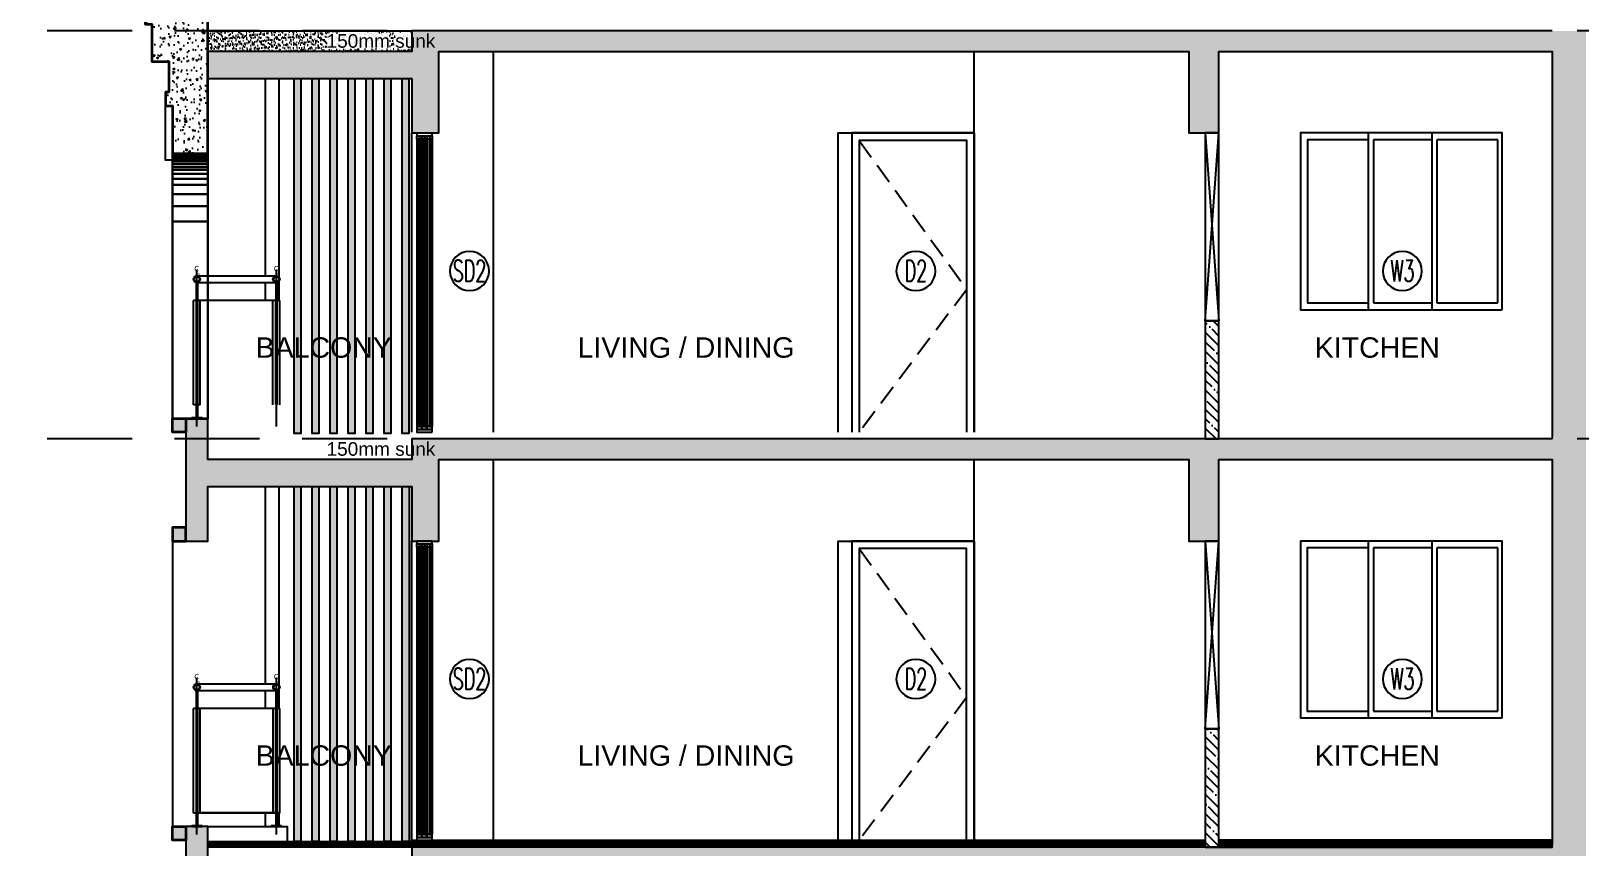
# Model space of a CAD drawing. Header units: millimetres. Extents: x -414464 to 1686, y -90036 to 108605.
# Drawn here: x -385618 to -374229, y 92565 to 98565 of the extents above; entities that cross this region are included whole.
import ezdxf
from ezdxf.enums import TextEntityAlignment as Align

# ---------------------------------------------------------------- set-up
doc = ezdxf.new("R2010")
doc.units = ezdxf.units.MM
doc.header["$LTSCALE"] = 1000
doc.header["$MEASUREMENT"] = 0
for name, pattern in [('AUDIT_D_120904163729-0', [0]), ('CENTER', [2, 1.25, -0.25, 0.25, -0.25]), ('HIDDEN', [0.375, 0.25, -0.125]), ('HIDDEN2', [0.1875, 0.125, -0.0625])]:
    doc.linetypes.add(name, pattern=pattern)
doc.layers.get('0').update_dxf_attribs({"linetype": 'AUDIT_D_120904163729-0'})
for name, color, linetype in [('a-alu frame', 4, 'Continuous'), ('a-dim', 1, 'Continuous'), ('A-ELE', 1, 'Continuous'), ('a-ele 1', 252, 'Continuous'), ('a-floor finish', 26, 'Continuous'), ('a-hat rcc', 252, 'Continuous'), ('a-hat wall-100', 252, 'Continuous'), ('a-hatch', 252, 'Continuous'), ('a-pl ele', 225, 'Continuous'), ('a-rcc', 3, 'Continuous'), ('A-RSP DOOR NO', 4, 'Continuous'), ('a-wall-100', 6, 'Continuous'), ('A-WIN', 5, 'Continuous'), ('a-window', 5, 'Continuous'), ('DETAIL TEXT', 84, 'HIDDEN'), ('DIM', 8, 'Continuous'), ('Elev 01', 8, 'Continuous'), ('Elev 01 @ 1', 8, 'Continuous'), ('ELEV 5', 8, 'Continuous'), ('glass', 140, 'Continuous'), ('HATCH 150', 8, 'Continuous'), ('LEVEL', 7, 'Continuous'), ('PRESTXT', 7, 'Continuous'), ('T8_PROFILE SECTIONS$0$ELEV 5', 8, 'Continuous')]:
    doc.layers.add(name, color=color, linetype=linetype)
for name, color, linetype, lineweight in [('A-SLAB', 3, 'Continuous', 35), ('ele', 1, 'Continuous', 30), ('R0-18-10-2014-T1-1st Podium Floor Plan$0$Text', 7, 'Continuous', 0)]:
    doc.layers.add(name, color=color, linetype=linetype, lineweight=lineweight)
doc.styles.add('arial', font='sanss___.ttf')
doc.styles.add('ARIAL ARROW', font='arial.ttf')
doc.styles.add('DIM150', font='SIMPLEX.shx', dxfattribs={"width": 0.6})

# ---------------------------------------------------------------- blocks, each defined once
blk = doc.blocks.new('Door-Tag')
at = {"layer": 'A-RSP DOOR NO'}
blk.add_circle((0, 0.001), 0.16, dxfattribs=at)
at = {"layer": 'A-RSP DOOR NO', "style": 'DIM150', "width": 0.6}
blk.add_attdef('DOOR-NO', text='', height=0.16, dxfattribs=at).set_placement((258.618, 64.001), align=Align.MIDDLE_CENTER)
blk = doc.blocks.new('window with railing')
at = {"layer": 'A-ELE'}
blk.add_lwpolyline([(-11245, -340864), (-11245, -338664)], dxfattribs=at)
at = {"layer": 'a-window', "color": 250}
for p, q in [((-11395, -338709), (-11395, -340819)), ((-11382, -338709), (-11382, -340819)), ((-11372, -338709), (-11372, -340819))]:
    blk.add_line(p, q, dxfattribs=at)
at = {"layer": 'a-window', "color": 1}
for p, q in [((-11357, -338709), (-11357, -340819)), ((-11320, -338709), (-11320, -340819)), ((-11320, -338709), (-11320, -340819)), ((-11282, -338709), (-11282, -340819))]:
    blk.add_line(p, q, dxfattribs=at)
at = {"layer": 'a-window', "color": 5}
for p, q in [((-11344, -338709), (-11344, -340819)), ((-11334, -338709), (-11334, -340819)), ((-11307, -338709), (-11307, -340819)), ((-11297, -338709), (-11297, -340819))]:
    blk.add_line(p, q, dxfattribs=at)
at = {"layer": 'a-window', "color": 4}
for points in [[(-11395, -338684), (-11395, -338664), (-11282, -338664), (-11282, -338684)], [(-11372, -338709), (-11357, -338709), (-11357, -338684), (-11395, -338684), (-11395, -338709), (-11382, -338709), (-11382, -338703), (-11372, -338703)], [(-11334, -338709), (-11320, -338709), (-11320, -338684), (-11357, -338684), (-11357, -338709), (-11344, -338709), (-11344, -338703), (-11334, -338703)], [(-11297, -338709), (-11282, -338709), (-11282, -338684), (-11320, -338684), (-11320, -338709), (-11307, -338709), (-11307, -338703), (-11297, -338703)], [(-11372, -340819), (-11357, -340819), (-11357, -340844), (-11395, -340844), (-11395, -340819), (-11382, -340819), (-11382, -340825), (-11372, -340825)], [(-11395, -340864), (-11395, -340844), (-11282, -340844), (-11282, -340864)], [(-11334, -340819), (-11320, -340819), (-11320, -340844), (-11357, -340844), (-11357, -340819), (-11344, -340819), (-11344, -340825), (-11334, -340825)], [(-11297, -340819), (-11282, -340819), (-11282, -340844), (-11320, -340844), (-11320, -340819), (-11307, -340819), (-11307, -340825), (-11297, -340825)]]:
    blk.add_lwpolyline(points, close=True, dxfattribs=at)
blk = doc.blocks.new('A$C6E3644B4')
at = {"layer": 'a-dim', "ltscale": 0.7}
h = blk.add_hatch(color=8, dxfattribs=at)
edge = h.paths.add_edge_path()
edge.add_arc((0, 1025), 25, 0, 360)
edge = h.paths.add_edge_path(flags=17)
edge.add_arc((0, 1025), 20, 0, 360)
for points in [[(6, 869), (-6, 869), (-6, 844), (6, 844)], [(6, 130), (-6, 130), (-6, 105), (6, 105)]]:
    blk.add_hatch(color=8, dxfattribs=at).paths.add_polyline_path(points)
at = {"layer": 'a-dim', "color": 5, "linetype": 'CENTER', "ltscale": 0.25}
blk.add_line((0, -59), (0, 1095), dxfattribs=at)
at = {"layer": 'a-dim', "ltscale": 0.7}
for p, q in [((-5, 1000), (-5, 868)), ((5, 1000), (5, 868)), ((25, 868), (-25, 868)), ((-25, 100), (-25, 868)), ((25, 100), (25, 868)), ((25, 100), (-25, 100)), ((-5, 100), (-5, 5)), ((5, 100), (5, 5))]:
    blk.add_line(p, q, dxfattribs=at)
blk.add_lwpolyline([(38, 5), (-38, 5), (-38, 0), (38, 0)], close=True, dxfattribs=at)
for radius in [25, 20]:
    blk.add_circle((0, 1025), radius, dxfattribs=at)
at = {"layer": 'glass', "ltscale": 0.7}
for points in [[(-6, 868), (-6, 844), (6, 844), (6, 868)], [(-6, 105), (6, 105), (6, 868), (-6, 868)], [(-6, 130), (-6, 105), (6, 105), (6, 130)]]:
    blk.add_lwpolyline(points, close=True, dxfattribs=at)
at = {"layer": 'DETAIL TEXT', "color": 0, "char_height": 40, "width": 489.25, "attachment_point": 1, "style": 'arial'}
for s, insert in [('{\\fCalibri|b0|i0|c0|p34;C}', (-18, 1123)), ('{\\fCalibri|b0|i0|c0|p34;L}', (-3, 1101))]:
    blk.add_mtext(s, dxfattribs=dict(at, insert=insert))
blk = doc.blocks.new('T9-Refuge floor sec-AA')
at = {"layer": 'a-hat rcc'}
h = blk.add_hatch(dxfattribs=at)
h.set_pattern_fill('AR-CONC', color=256, scale=20, style=0)
h.set_pattern_definition([(50, (5380629.28, -1765674.28), (143.4520365, -12.550427), [15, -165]), (355, (5380629.28, -1765674.28), (-27.7502667, 150.4384267), [12, -132]), (100.4514445, (5380641.23, -1765675.33), (115.7017693, 137.8879982), [12.7480384, -140.2284224]), (46.1842, (5380629.28, -1765634.28), (213.448266, -33.103856), [22.5, -247.5]), (96.6356355, (5380647.06, -1765637.04), (186.932389, 194.82372), [19.122068, -210.342752]), (351.184164, (5380629.28, -1765634.28), (186.932389, 194.82372), [18, -198]), (21, (5380649.28, -1765644.28), (119.3814104, -80.5237781), [15, -165]), (326, (5380649.28, -1765644.28), (48.6630664, 145.030009), [12, -132]), (71.4514447, (5380659.22, -1765650.99), (168.0444753, 64.5062306), [12.748038, -140.2284224]), (37.5, (5380629.276, -1765674.28), (2.43197106, 66.57877077), [0, -130.4, 0, -134, 0, -132.5]), (7.5, (5380629.276, -1765674.28), (52.6139075, 78.8823424), [0, -76.4, 0, -127.4, 0, -50.5]), (327.5, (5380584.676, -1765674.28), (106.76448723, -4.51097435), [0, -50, 0, -156, 0, -207]), (317.5, (5380564.68, -1765674.28), (116.6372339, 20.0209965), [0, -65, 0, -103.6, 0, -147])])
h.paths.add_polyline_path([(8635, 0), (0, 0), (0, -150), (-1500, -150), (-1500, 150), (-1660, 150), (-1660, -750), (-1500, -750), (-1500, -350), (0, -350), (0, -750), (200, -750), (200, -150), (5715, -150), (5715, -750), (5935, -750), (5935, -150), (8385, -150), (8385, -2950), (8403, -3000), (8403, -3000), (8635, -3000)])
at = {"layer": 'HATCH 150'}
h = blk.add_hatch(dxfattribs=at)
h.set_pattern_fill('AR-SAND', color=8, scale=10)
h.set_pattern_definition([(127.5, (-5689082.837, -1204700.875), (-19.26823769, -0.62993358), [0, -15.2, 0, -17, 0, -16.25]), (97.5, (-5689082.837, -1204700.875), (-28.22146065, 17.69776705), [0, -8.2, 0, -13.7, 0, -5.25]), (57.5, (-5689082.837, -1204713.175), (-0.056590535, 31.141418618), [0, -5, 0, -18, 0, -23.5]), (47.5, (-5689082.837, -1204713.175), (-8.77675565, 30.06126605), [0, -2.5, 0, -11.8, 0, -13.5])])
h.paths.add_polyline_path([(-1660, -650), (-1760, -650), (-1760, -750), (-1660, -750)])
h.paths.add_polyline_path([(-1660, 50), (-1760, 50), (-1760, 150), (-1660, 150)])
at = {"layer": 'a-rcc'}
blk.add_lwpolyline([(8385, 0), (0, 0), (0, -150), (-1500, -150), (-1500, 150), (-1660, 150), (-1660, -750), (-1500, -750), (-1500, -350), (0, -350), (0, -750), (200, -750), (200, -150), (5715, -150), (5715, -750), (5935, -750), (5935, -150), (8385, -150), (8385, -2950), (8385, -3000), (8385, -3000)], dxfattribs=at)
at = {"layer": 'a-rcc', "elevation": 0}
blk.add_lwpolyline([(0, 0), (0, 0), (0, 0), (0, 0), (0, 0)], dxfattribs=at)
at = {"layer": 'A-SLAB', "linetype": 'ByBlock'}
blk.add_lwpolyline([(-1660, 50), (-1760, 50), (-1760, 150), (-1660, 150)], close=True, dxfattribs=at)
blk = doc.blocks.new('T8 levels')
at = {"layer": 'LEVEL', "color": 8, "linetype": 'HIDDEN2', "ltscale": 5}
for p, q in [((0, -9002.8), (-83963.5, -9002.8)), ((0, -12002.8), (-83963.5, -12002.8))]:
    blk.add_line(p, q, dxfattribs=at)
blk = doc.blocks.new('T9-Typical floor sec')
at = {"layer": 'a-floor finish', "ltscale": 3}
h = blk.add_hatch(dxfattribs=at)
h.set_pattern_fill('ANSI31', color=256, scale=100, angle=45)
h.set_pattern_definition([(90, (5225959.133, -1796505.867), (-12.5, 2e-15), [])])
h.paths.add_polyline_path([(-1500, -2960), (0, -2960), (0, -3000), (-1500, -3000)])
at = {"layer": 'a-floor finish'}
h = blk.add_hatch(dxfattribs=at)
h.set_pattern_fill('ANSI31', color=256, scale=100, angle=45)
h.set_pattern_definition([(90, (10632640.039, -3562140.147), (-12.5, 2e-15), [])])
h.paths.add_polyline_path([(0, -3000), (0, -2950), (5835, -2950), (5835, -3000)])
h = blk.add_hatch(dxfattribs=at)
h.set_pattern_fill('ANSI31', color=256, scale=100, angle=45)
h.set_pattern_definition([(90, (10632009.391, -3562140.147), (-12.5, 2e-15), [])])
h.paths.add_polyline_path([(8385, -3000), (8385, -2950), (5935, -2950), (5935, -3000)])
at = {"layer": 'a-hat rcc'}
h = blk.add_hatch(dxfattribs=at)
h.set_pattern_fill('AR-CONC', color=256, scale=20, style=0)
h.set_pattern_definition([(50, (5380629.28, -1765674.28), (143.4520365, -12.550427), [15, -165]), (355, (5380629.28, -1765674.28), (-27.7502667, 150.4384267), [12, -132]), (100.4514445, (5380641.23, -1765675.33), (115.7017693, 137.8879982), [12.7480384, -140.2284224]), (46.1842, (5380629.28, -1765634.28), (213.448266, -33.103856), [22.5, -247.5]), (96.6356355, (5380647.06, -1765637.04), (186.932389, 194.82372), [19.122068, -210.342752]), (351.184164, (5380629.28, -1765634.28), (186.932389, 194.82372), [18, -198]), (21, (5380649.28, -1765644.28), (119.3814104, -80.5237781), [15, -165]), (326, (5380649.28, -1765644.28), (48.6630664, 145.030009), [12, -132]), (71.4514447, (5380659.22, -1765650.99), (168.0444753, 64.5062306), [12.748038, -140.2284224]), (37.5, (5380629.276, -1765674.28), (2.43197106, 66.57877077), [0, -130.4, 0, -134, 0, -132.5]), (7.5, (5380629.276, -1765674.28), (52.6139075, 78.8823424), [0, -76.4, 0, -127.4, 0, -50.5]), (327.5, (5380584.676, -1765674.28), (106.76448723, -4.51097435), [0, -50, 0, -156, 0, -207]), (317.5, (5380564.68, -1765674.28), (116.6372339, 20.0209965), [0, -65, 0, -103.6, 0, -147])])
h.paths.add_polyline_path([(8635, 0), (0, 0), (0, -150), (-1500, -150), (-1500, 150), (-1660, 150), (-1660, -750), (-1500, -750), (-1500, -350), (0, -350), (0, -750), (200, -750), (200, -150), (5715, -150), (5715, -750), (5935, -750), (5935, -150), (8385, -150), (8385, -2950), (8403, -3000), (8403, -3000), (8635, -3000)])
at = {"layer": 'a-hat wall-100'}
h = blk.add_hatch(dxfattribs=at)
h.set_pattern_fill('ANSI35', color=256, scale=400, angle=90, style=0)
h.set_pattern_definition([(135, (10638101.65, -3562140.15), (-70.7106781, -70.7106781), []), (135, (10638101.65, -3562069.44), (-70.7106781, -70.7106781), [125, -25, 0, -25])])
h.paths.add_polyline_path([(5835, -3000), (5935, -3000), (5935, -2130), (5835, -2130)])
at = {"layer": 'Elev 01', "ltscale": 0.7}
h = blk.add_hatch(color=8, dxfattribs=at)
edge = h.paths.add_edge_path(flags=16)
edge.add_arc((-995, -1825), 20, 630, 990)
edge = h.paths.add_edge_path()
edge.add_arc((-995, -1825), 25, 630, 990)
for points in [[(-1001, -1981), (-1001, -2006), (-989, -2006), (-989, -1981)], [(-1001, -2720), (-1001, -2745), (-989, -2745), (-989, -2720)]]:
    blk.add_hatch(color=8, dxfattribs=at).paths.add_polyline_path(points)
at = {"layer": 'ELEV 5', "ltscale": 0.7}
h = blk.add_hatch(dxfattribs=at)
h.set_pattern_fill('DOTS', color=256, scale=150)
h.set_pattern_definition([(0, (-60475.586, -179796.868), (4.6875, 9.375), [0, -9.375])])
h.paths.add_polyline_path([(-865, -350), (-815, -350), (-815, -2960), (-865, -2960)])
h.paths.add_polyline_path([(-733, -350), (-683, -350), (-683, -2960), (-733, -2960)])
h.paths.add_polyline_path([(-600, -350), (-550, -350), (-550, -2960), (-600, -2960)])
h.paths.add_polyline_path([(-468, -350), (-418, -350), (-418, -2960), (-468, -2960)])
h.paths.add_polyline_path([(-335, -350), (-285, -350), (-285, -2960), (-335, -2960)])
h.paths.add_polyline_path([(-203, -350), (-153, -350), (-153, -2960), (-203, -2960)])
at = {"layer": 'ELEV 5'}
h = blk.add_hatch(dxfattribs=at)
h.set_pattern_fill('DOTS', color=256, scale=150)
h.set_pattern_definition([(0, (-60459.294, -179796.868), (4.6875, 9.375), [0, -9.375])])
h.paths.add_polyline_path([(-70, -350), (-20, -350), (-20, -2960), (-70, -2960)])
at = {"layer": 'HATCH 150'}
h = blk.add_hatch(dxfattribs=at)
h.set_pattern_fill('AR-SAND', color=8, scale=10)
h.set_pattern_definition([(127.5, (-5689082.837, -1204700.875), (-19.26823769, -0.62993358), [0, -15.2, 0, -17, 0, -16.25]), (97.5, (-5689082.837, -1204700.875), (-28.22146065, 17.69776705), [0, -8.2, 0, -13.7, 0, -5.25]), (57.5, (-5689082.837, -1204713.175), (-0.056590535, 31.141418618), [0, -5, 0, -18, 0, -23.5]), (47.5, (-5689082.837, -1204713.175), (-8.77675565, 30.06126605), [0, -2.5, 0, -11.8, 0, -13.5])])
h.paths.add_polyline_path([(-1660, -650), (-1760, -650), (-1760, -750), (-1660, -750)])
h.paths.add_polyline_path([(-1660, 50), (-1760, 50), (-1760, 150), (-1660, 150)])
at = {"layer": 'a-ele 1', "color": 8, "linetype": 'HIDDEN', "ltscale": 0.6, "elevation": 0}
blk.add_lwpolyline([(3290, -805), (4080, -1900), (3290, -2950)], dxfattribs=at)
at = {"layer": 'a-floor finish', "ltscale": 3, "elevation": -1}
for points in [[(-1500, -2960), (0, -2960), (0, -3000), (-1500, -3000)], [(0, -3000), (0, -2950), (5835, -2950), (5835, -3000)], [(8385, -3000), (8385, -2950), (5935, -2950), (5935, -3000)]]:
    blk.add_lwpolyline(points, close=True, dxfattribs=at)
at = {"layer": 'a-pl ele', "elevation": 0}
for points in [[(600, -2950), (600, -150)], [(4135, -750), (4135, -150)], [(3135, -2950), (3135, -750), (4135, -750), (4135, -2950)]]:
    blk.add_lwpolyline(points, dxfattribs=at)
at = {"layer": 'a-pl ele', "color": 8, "elevation": 0}
for points in [[(4135, -2950), (4135, -750), (3235, -750), (3235, -2950)], [(4080, -2950), (4080, -805), (3290, -805), (3290, -2950)]]:
    blk.add_lwpolyline(points, dxfattribs=at)
at = {"layer": 'a-pl ele', "color": 5, "elevation": 0}
blk.add_lwpolyline([(5835, -2130), (5935, -2130), (5935, -750), (5835, -750)], close=True, dxfattribs=at)
for points in [[(5835, -2130), (5935, -750)], [(5835, -750), (5935, -2130)]]:
    blk.add_lwpolyline(points, dxfattribs=at)
at = {"layer": 'a-rcc'}
blk.add_lwpolyline([(8385, 0), (0, 0), (0, -150), (-1500, -150), (-1500, 150), (-1660, 150), (-1660, -750), (-1500, -750), (-1500, -350), (0, -350), (0, -750), (200, -750), (200, -150), (5715, -150), (5715, -750), (5935, -750), (5935, -150), (8385, -150), (8385, -2950), (8385, -3000), (8385, -3000)], dxfattribs=at)
at = {"layer": 'a-rcc', "elevation": 0}
blk.add_lwpolyline([(0, 0), (0, 0), (0, 0), (0, 0), (0, 0)], dxfattribs=at)
at = {"layer": 'A-SLAB', "linetype": 'ByBlock'}
for points in [[(-1660, 50), (-1760, 50), (-1760, 150), (-1660, 150)], [(-1660, -650), (-1760, -650), (-1760, -750), (-1660, -750)]]:
    blk.add_lwpolyline(points, close=True, dxfattribs=at)
at = {"layer": 'a-wall-100', "ltscale": 3, "elevation": 0}
blk.add_lwpolyline([(5835, -3000), (5935, -3000), (5935, -2130), (5835, -2130)], close=True, dxfattribs=at)
at = {"layer": 'A-WIN'}
for p, q in [((8017, -750, 0), (6535, -750, 3300)), ((7033, -750, 0), (7033, -2050, 0)), ((7500, -750, 0), (7500, -2050, -1)), ((7071, -800, 0), (7071, -2000, 0)), ((7537, -800, 0), (7537, -2000, 0))]:
    blk.add_line(p, q, dxfattribs=at)
for points, elevation in [([(8017, -2050), (8017, -750), (6535, -750), (6535, -2050), (8017, -2050)], 0), ([(7033, -800), (6585, -800), (6585, -2000), (7033, -2000)], 0), ([(7500, -800), (7071, -800)], 0), ([(7985, -800), (7537, -800)], 0), ([(7985, -2000), (7985, -800)], -3300), ([(7071, -2000), (7500, -2000)], 3300), ([(7537, -2000), (7985, -2000)], 3300)]:
    blk.add_lwpolyline(points, dxfattribs=dict(at, elevation=elevation))
at = {"layer": 'Elev 01', "ltscale": 0.7}
for p, q in [((-1580, -1800, 11), (-995, -1800, 0)), ((-1580, -1850, 11), (-995, -1850, 0)), ((-1000, -1850, 11), (-1000, -1982, 0)), ((-990, -1850, 11), (-990, -1982, 0)), ((-1020, -1982, 0), (-1555, -1982, 0)), ((-1020, -2750, 0), (-1020, -1982, 0)), ((-970, -1982, 0), (-1020, -1982, 0)), ((-970, -2750, 0), (-970, -1982, 0)), ((-1020, -2750, 0), (-1555, -2750, 0)), ((-970, -2750, 0), (-1020, -2750, 0)), ((-1000, -2750, 0), (-1000, -2845, 0)), ((-990, -2750, 0), (-990, -2845, 0))]:
    blk.add_line(p, q, dxfattribs=at)
at = {"layer": 'Elev 01', "color": 5, "linetype": 'CENTER', "ltscale": 0.25}
blk.add_line((-995, -2909, 0), (-995, -1755, 0), dxfattribs=at)
at = {"layer": 'Elev 01', "linetype": 'ByBlock'}
for points in [[(-865, -350), (-815, -350), (-815, -2960), (-865, -2960)], [(-733, -350), (-683, -350), (-683, -2960), (-733, -2960)], [(-600, -350), (-550, -350), (-550, -2960), (-600, -2960)], [(-468, -350), (-418, -350), (-418, -2960), (-468, -2960)], [(-335, -350), (-285, -350), (-285, -2960), (-335, -2960)], [(-203, -350), (-153, -350), (-153, -2960), (-203, -2960)], [(-70, -350), (-20, -350), (-20, -2960), (-70, -2960)]]:
    blk.add_lwpolyline(points, close=True, dxfattribs=at)
at = {"layer": 'Elev 01', "ltscale": 0.7, "elevation": 0}
for points in [[(-1001, -2745), (-989, -2745), (-989, -1982), (-1001, -1982)], [(-1001, -1982), (-1001, -2006), (-989, -2006), (-989, -1982)], [(-1001, -2720), (-1001, -2745), (-989, -2745), (-989, -2720)], [(-958, -2845), (-1033, -2845), (-1033, -2850), (-958, -2850)]]:
    blk.add_lwpolyline(points, close=True, dxfattribs=at)
at = {"layer": 'Elev 01', "linetype": 'ByBlock', "elevation": 0}
blk.add_lwpolyline([(-1500, -2850), (-915, -2850), (-915, -2960)], dxfattribs=at)
at = {"layer": 'Elev 01', "ltscale": 0.7}
for radius in [25, 20]:
    blk.add_circle((-995, -1825, 11), radius, dxfattribs=at)
at = {"layer": 'ELEV 5', "ltscale": 0.7}
for p, q in [((-1075, -1800, 0), (-1075, -350, 0)), ((-975, -1810, 0), (-975, -350, 0)), ((-1075, -1982, 0), (-1075, -1850, 0)), ((-975, -1982, 0), (-975, -1840, 0)), ((-1075, -2850, 0), (-1075, -2750, 0)), ((-975, -2845, 0), (-975, -2750, 0))]:
    blk.add_line(p, q, dxfattribs=at)
at = {"layer": 'T8_PROFILE SECTIONS$0$ELEV 5', "ltscale": 0.7, "elevation": 0}
blk.add_lwpolyline([(-1760, -750), (-1760, -2850)], dxfattribs=at)
at = {"layer": 'a-alu frame', "linetype": 'Continuous', "xscale": -1}
blk.add_blockref('window with railing', (-11245, 337914), dxfattribs=at)
at = {"layer": 'A-SLAB', "linetype": 'ByBlock'}
blk.add_blockref('A$C6E3644B4', (-1580, -2850, 0), dxfattribs=at)
at = {"layer": 'Elev 01 @ 1', "color": 0, "char_height": 40, "width": 489.25, "attachment_point": 1, "style": 'arial'}
for s, insert in [('{\\fCalibri|b0|i0|c0|p34;C}', (-1013, -1727, 0)), ('{\\fCalibri|b0|i0|c0|p34;L}', (-998, -1749, 0))]:
    blk.add_mtext(s, dxfattribs=dict(at, insert=insert))

msp = doc.modelspace()

# ---------------------------------------------------------------- hatches: boundary and pattern name
at = {"layer": 'a-floor finish', "ltscale": 3}
h = msp.add_hatch(dxfattribs=at)
h.set_pattern_fill('ANSI31', color=256, scale=100, angle=45)
h.set_pattern_definition([(90, (4843140.338, -1700940.867), (-12.5, 2e-15), [])])
h.paths.add_polyline_path([(-384318.8, 92605), (-382818.8, 92605), (-382818.8, 92565), (-384318.8, 92565)])
at = {"layer": 'a-floor finish'}
h = msp.add_hatch(dxfattribs=at)
h.set_pattern_fill('ANSI31', color=256, scale=100, angle=45)
h.set_pattern_definition([(90, (10249821.245, -3466575.147), (-12.5, 2e-15), [])])
h.paths.add_polyline_path([(-382818.8, 92565), (-382818.8, 92615), (-376984, 92615), (-376984, 92565)])
h = msp.add_hatch(dxfattribs=at)
h.set_pattern_fill('ANSI31', color=256, scale=100, angle=45)
h.set_pattern_definition([(90, (10249190.596, -3466575.147), (-12.5, 2e-15), [])])
h.paths.add_polyline_path([(-374433.7, 92565), (-374433.7, 92615), (-376884.2, 92615), (-376884.2, 92565)])
at = {"layer": 'a-hat rcc', "ltscale": 2}
h = msp.add_hatch(dxfattribs=at)
h.set_pattern_fill('AR-CONC', color=256, scale=20, style=0)
h.set_pattern_definition([(50, (-433111.3, -158031.87), (143.452037, -12.550427), [15, -165]), (355, (-433111.3, -158031.87), (-27.75027, 150.43843), [12, -132]), (100.451444, (-433099.35, -158032.91), (115.70177, 137.888), [12.74804, -140.22842]), (46.1842, (-433111.3, -157991.87), (213.44827, -33.10386), [22.5, -247.5]), (96.63564, (-433093.52, -157994.63), (186.93239, 194.82372), [19.12207, -210.34275]), (351.18416, (-433111.3, -157991.87), (186.93239, 194.82372), [18, -198]), (21, (-433091.3, -158001.87), (119.38141, -80.52378), [15, -165]), (326, (-433091.3, -158001.87), (48.66307, 145.03001), [12, -132]), (71.451445, (-433081.36, -158008.58), (168.044475, 64.50623), [12.74804, -140.22842]), (37.5, (-433111.305, -158031.87), (2.431971, 66.578771), [0, -130.4, 0, -134, 0, -132.5]), (7.5, (-433111.305, -158031.87), (52.613907, 78.882342), [0, -76.4, 0, -127.4, 0, -50.5]), (327.5, (-433155.905, -158031.87), (106.764487, -4.510974), [0, -50, 0, -156, 0, -207]), (317.5, (-433175.905, -158031.87), (116.637234, 20.020996), [0, -65, 0, -103.6, 0, -147])])
h.paths.add_polyline_path([(-384318.8, 97664.4), (-384318.8, 97815), (-384318.8, 97815), (-384318.8, 98715), (-384778.8, 98715), (-384778.8, 98615), (-384728.8, 98615), (-384728.8, 98340), (-384603.8, 98340), (-384603.8, 98115), (-384628.8, 98115), (-384628.9, 98015), (-384578.8, 98015), (-384578.8, 97664.4)])
at = {"layer": 'a-hat rcc'}
h = msp.add_hatch(dxfattribs=at)
h.set_pattern_fill('AR-CONC', color=256, scale=20, style=0)
h.set_pattern_definition([(50, (4997810.48, -1667109.28), (143.4520365, -12.550427), [15, -165]), (355, (4997810.48, -1667109.28), (-27.7502667, 150.4384267), [12, -132]), (100.4514445, (4997822.44, -1667110.33), (115.7017693, 137.8879982), [12.7480384, -140.2284224]), (46.1842, (4997810.48, -1667069.28), (213.448266, -33.103856), [22.5, -247.5]), (96.6356355, (4997828.27, -1667072.04), (186.932389, 194.82372), [19.122068, -210.342752]), (351.184164, (4997810.48, -1667069.28), (186.932389, 194.82372), [18, -198]), (21, (4997830.48, -1667079.28), (119.3814104, -80.5237781), [15, -165]), (326, (4997830.48, -1667079.28), (48.6630664, 145.030009), [12, -132]), (71.4514447, (4997840.43, -1667085.99), (168.0444753, 64.5062306), [12.748038, -140.2284224]), (37.5, (4997810.48, -1667109.28), (2.43197106, 66.57877077), [0, -130.4, 0, -134, 0, -132.5]), (7.5, (4997810.48, -1667109.28), (52.6139075, 78.8823424), [0, -76.4, 0, -127.4, 0, -50.5]), (327.5, (4997765.88, -1667109.28), (106.76448723, -4.51097435), [0, -50, 0, -156, 0, -207]), (317.5, (4997745.88, -1667109.28), (116.6372339, 20.0209965), [0, -65, 0, -103.6, 0, -147])])
h.paths.add_polyline_path([(-374183.7, 98565), (-382818.8, 98565), (-382818.8, 98415), (-384318.8, 98415), (-384318.8, 98215), (-382818.8, 98215), (-382818.8, 97815), (-382618.8, 97815), (-382618.8, 98415), (-377104, 98415), (-377103.9, 97815), (-376883.8, 97815), (-376883.9, 98415), (-374433.7, 98415), (-374433.7, 95615), (-374415.4, 95565), (-374415.4, 95565), (-374183.7, 95565)])
at = {"layer": 'a-hat wall-100'}
h = msp.add_hatch(dxfattribs=at)
h.set_pattern_fill('ANSI35', color=256, scale=400, angle=90, style=0)
h.set_pattern_definition([(135, (10255282.86, -3463575.15), (-70.7106781, -70.7106781), []), (135, (10255282.86, -3463504.44), (-70.7106781, -70.7106781), [125, -25, 0, -25])])
h.paths.add_polyline_path([(-376984, 95565), (-376883.8, 95565), (-376883.8, 96435), (-376984, 96435)])
at = {"layer": 'a-hatch'}
h = msp.add_hatch(dxfattribs=at)
h.set_pattern_fill('AR-SAND', color=256, scale=20, angle=180, style=0)
h.set_pattern_definition([(217.5, (4843140.338, -1697900.867), (1.25986716, -38.53647538), [0, -30.4, 0, -34, 0, -32.5]), (187.5, (4843140.34, -1697900.87), (-35.3955341, -56.4429213), [0, -16.4, 0, -27.4, 0, -10.5]), (147.5, (4843164.94, -1697900.867), (-62.28283724, -0.11318107), [0, -10, 0, -36, 0, -47]), (137.5, (4843164.94, -1697900.87), (-60.1225321, -17.5535113), [0, -5, 0, -23.6, 0, -27])])
h.paths.add_polyline_path([(-382818.8, 98415), (-384318.8, 98415), (-384318.8, 98565), (-382818.8, 98565)])
at = {"layer": 'Elev 01', "ltscale": 0.7}
h = msp.add_hatch(color=8, dxfattribs=at)
edge = h.paths.add_edge_path(flags=16)
edge.add_arc((-383814.1, 96740), 20, 630, 990)
edge = h.paths.add_edge_path()
edge.add_arc((-383814.1, 96740), 25, 630, 990)
for points in [[(-383820.1, 96583.7), (-383820.1, 96558.7), (-383808.1, 96558.7), (-383808.1, 96583.7)], [(-383820.1, 92845), (-383820.1, 92820), (-383808.1, 92820), (-383808.1, 92845)]]:
    msp.add_hatch(color=8, dxfattribs=at).paths.add_polyline_path(points)
at = {"layer": 'ELEV 5', "ltscale": 0.7}
h = msp.add_hatch(dxfattribs=at)
h.set_pattern_fill('DOTS', color=256, scale=150)
h.set_pattern_definition([(0, (-443294.38, -81231.868), (4.6875, 9.375), [0, -9.375])])
h.paths.add_polyline_path([(-383684.1, 98215), (-383634.1, 98215), (-383634.1, 95605), (-383684.1, 95605)])
h.paths.add_polyline_path([(-383551.7, 98215), (-383501.7, 98215), (-383501.7, 95605), (-383551.7, 95605)])
h.paths.add_polyline_path([(-383418.8, 98215), (-383368.8, 98215), (-383368.8, 95605), (-383418.8, 95605)])
h.paths.add_polyline_path([(-383286.4, 98215), (-383236.4, 98215), (-383236.4, 95605), (-383286.4, 95605)])
h.paths.add_polyline_path([(-383154, 98215), (-383104, 98215), (-383104, 95605), (-383154, 95605)])
h.paths.add_polyline_path([(-383021.6, 98215), (-382971.6, 98215), (-382971.6, 95605), (-383021.6, 95605)])
at = {"layer": 'ELEV 5'}
h = msp.add_hatch(dxfattribs=at)
h.set_pattern_fill('DOTS', color=256, scale=150)
h.set_pattern_definition([(0, (-443278.088, -81231.868), (4.6875, 9.375), [0, -9.375])])
h.paths.add_polyline_path([(-382889.2, 98215), (-382839.2, 98215), (-382839.2, 95605), (-382889.2, 95605)])

# ---------------------------------------------------------------- linework, layer by layer
at = {"layer": 'a-ele 1', "color": 8, "linetype": 'HIDDEN', "ltscale": 0.6, "elevation": -0.2}
msp.add_lwpolyline([(-379528.6, 97760), (-378738.5, 96665), (-379528.6, 95615)], dxfattribs=at)
at = {"layer": 'a-floor finish', "ltscale": 3, "elevation": -0.6}
for points in [[(-384318.8, 92605), (-382818.8, 92605), (-382818.8, 92565), (-384318.8, 92565)], [(-382818.8, 92565), (-382818.8, 92615), (-376984, 92615), (-376984, 92565)], [(-374433.7, 92565), (-374433.7, 92615), (-376884.2, 92615), (-376884.2, 92565)]]:
    msp.add_lwpolyline(points, close=True, dxfattribs=at)
at = {"layer": 'a-hatch', "elevation": -0.6}
msp.add_lwpolyline([(-382818.8, 98415), (-384318.8, 98415), (-384318.8, 98565), (-382818.8, 98565)], close=True, dxfattribs=at)
at = {"layer": 'a-pl ele', "elevation": -0.1}
for points in [[(-382218.7, 95615), (-382218.7, 98415)], [(-378683.7, 97815), (-378683.7, 98415)], [(-379683.7, 95615), (-379683.7, 97815), (-378683.7, 97815), (-378683.7, 95615)]]:
    msp.add_lwpolyline(points, dxfattribs=at)
at = {"layer": 'a-pl ele', "color": 8, "elevation": -0.2}
for points in [[(-378683.5, 95615), (-378683.5, 97815), (-379583.6, 97815), (-379583.6, 95615)], [(-378738.5, 95615), (-378738.5, 97760), (-379528.6, 97760), (-379528.6, 95615)]]:
    msp.add_lwpolyline(points, dxfattribs=at)
at = {"layer": 'a-pl ele', "color": 5, "elevation": 0}
msp.add_lwpolyline([(-376984, 96435), (-376883.8, 96435), (-376883.8, 97815), (-376984, 97815)], close=True, dxfattribs=at)
at = {"layer": 'a-pl ele', "color": 5, "elevation": -0.1}
for points in [[(-376984, 96435), (-376883.8, 97815)], [(-376984, 97815), (-376883.8, 96435)]]:
    msp.add_lwpolyline(points, dxfattribs=at)
at = {"layer": 'a-rcc'}
msp.add_lwpolyline([(-374433.6, 98565), (-382818.8, 98565), (-382818.8, 98415), (-384318.8, 98415), (-384318.8, 98415), (-384318.8, 98215), (-384318.8, 98215), (-384318.8, 98215), (-382818.8, 98215), (-382818.8, 97815), (-382618.8, 97815), (-382618.8, 98415), (-377104, 98415), (-377103.9, 97815), (-376883.8, 97815), (-376883.8, 98415), (-374433.7, 98415), (-374433.7, 95615), (-374433.7, 95565), (-374433.6, 95565)], dxfattribs=at)
at = {"layer": 'A-SLAB', "linetype": 'ByBlock', "elevation": -0.3}
msp.add_lwpolyline([(-384318.8, 97664.4), (-384318.8, 97815), (-384318.8, 97815), (-384318.8, 98715), (-384778.8, 98715), (-384778.8, 98615), (-384728.8, 98615), (-384728.8, 98340), (-384603.8, 98340), (-384603.8, 98115), (-384628.8, 98115), (-384628.9, 98015), (-384578.8, 98015), (-384578.8, 97664.4)], close=True, dxfattribs=at)
at = {"layer": 'a-wall-100', "ltscale": 3, "elevation": 0}
msp.add_lwpolyline([(-376984, 95565), (-376883.8, 95565), (-376883.8, 96435), (-376984, 96435)], close=True, dxfattribs=at)
at = {"layer": 'A-WIN'}
for p, q in [((-374802, 97815, -0.3), (-376283.7, 97815, 3300.1)), ((-375785.5, 97815, 0.2), (-375785.5, 96515, -0.4)), ((-375748, 97765, 0.4), (-375748, 96565, -0.1)), ((-375319.2, 97815, -0.1), (-375319.2, 96515, -0.7)), ((-375281.7, 97765, 0.2), (-375281.7, 96565, -0.4))]:
    msp.add_line(p, q, dxfattribs=at)
for points, elevation in [([(-374802, 96515), (-374802, 97815), (-376283.7, 97815), (-376283.7, 96515), (-374802, 96515)], -0.1), ([(-375785.5, 97765), (-376233.7, 97765), (-376233.7, 96565), (-375785.5, 96565)], -0.1), ([(-375319.2, 97765), (-375748, 97765)], -0.1), ([(-374833.7, 97765), (-375281.7, 97765)], -0.1), ([(-374833.7, 96565), (-374833.7, 97765)], -3300.4), ([(-375748, 96565), (-375319.2, 96565)], 3299.5), ([(-375281.7, 96565), (-374833.7, 96565)], 3299.5)]:
    msp.add_lwpolyline(points, dxfattribs=dict(at, elevation=elevation))
at = {"layer": 'DIM', "elevation": -1.5}
msp.add_lwpolyline([(-384579.3, 97614.7), (-384629.3, 97614.7), (-384629.2, 98014.8), (-384579.4, 98014.8)], dxfattribs=at)
at = {"layer": 'ele', "color": 8}
for p, q in [((-384579.1, 97164.5, -197.4), (-384579.1, 97664.4, -1.5)), ((-384579.1, 97664.4, 32.7), (-384318.8, 97664.4, -102.8)), ((-384318.8, 97660, -2), (-384579.1, 97660, -3.3)), ((-384318.8, 97656.4, -2), (-384579.1, 97656.4, -3.3)), ((-384318.8, 97651.7, -2), (-384579.1, 97651.7, -3.3)), ((-384318.8, 97644, -2), (-384579.1, 97644, -3.3)), ((-384318.8, 97632.4, -2), (-384579.1, 97632.4, -3.3)), ((-384318.8, 97620.2, -2), (-384579.1, 97620.2, -3.3)), ((-384318.8, 97164.5, -196.1), (-384318.8, 97664.4, -0.3)), ((-384318.8, 97605.7, -2), (-384579.1, 97605.7, -3.3)), ((-384318.8, 97585.3, -2), (-384579.1, 97585.3, -3.3)), ((-384318.8, 97564.2, -2), (-384579.1, 97564.2, -3.3)), ((-384318.8, 97543.2, -2), (-384579.1, 97543.2, -3.3)), ((-384318.8, 97515, 16.8), (-384579.1, 97515, 15.6)), ((-384318.8, 97478.7, 16.8), (-384579.1, 97478.7, 15.6)), ((-384318.8, 97435, 16.8), (-384579.1, 97435, 15.6)), ((-384318.8, 97364.8, 16.8), (-384579.1, 97364.8, 15.6)), ((-384318.8, 97276.7, 16.8), (-384579.1, 97276.7, 15.6)), ((-384318.8, 97164.5, -0.3), (-384579.1, 97164.5, -1.5)), ((-384318.8, 97164.5, -0.3), (-384579.1, 97164.5, -1.5))]:
    msp.add_line(p, q, dxfattribs=at)
at = {"layer": 'ele', "color": 8, "elevation": -196.7}
msp.add_lwpolyline([(-384318.8, 97164.5), (-384579.1, 97164.5), (-384579.1, 95714.1), (-384318.8, 95714.1)], close=True, dxfattribs=at)
at = {"layer": 'Elev 01', "ltscale": 0.7}
for p, q in [((-384398.8, 96765, 11.3), (-383814.1, 96765, -0.1)), ((-384398.8, 96715, 11.3), (-383814.1, 96715, -0.1)), ((-383819.1, 96715.1, 11.1), (-383819.1, 96583.4, 0)), ((-383809.1, 96715.1, 11.1), (-383809.1, 96583.4, 0)), ((-383839.1, 96583.4, 0), (-384373.8, 96583.4, 0.2)), ((-383839.1, 95815.4, -0.3), (-383839.1, 96583.4, 0)), ((-383789.1, 96583.4, 0), (-383839.1, 96583.4, 0)), ((-383789.1, 95815.4, -0.3), (-383789.1, 96583.4, 0)), ((-383839.1, 92815.4, -0.3), (-384373.8, 92815.4, 0)), ((-383789.1, 92815.4, -0.3), (-383839.1, 92815.4, -0.3)), ((-383819.1, 92815.4, -0.3), (-383819.1, 92720, -0.1)), ((-383809.1, 92815.4, -0.3), (-383809.1, 92720, -0.1))]:
    msp.add_line(p, q, dxfattribs=at)
at = {"layer": 'Elev 01', "color": 5, "linetype": 'CENTER', "ltscale": 0.25}
msp.add_line((-383814.1, 95656, -0.1), (-383814.1, 96809.7, -0.1), dxfattribs=at)
at = {"layer": 'Elev 01', "linetype": 'ByBlock'}
for points in [[(-383684.1, 98215), (-383634.1, 98215), (-383634.1, 95605), (-383684.1, 95605)], [(-383551.7, 98215), (-383501.7, 98215), (-383501.7, 95605), (-383551.7, 95605)], [(-383418.8, 98215), (-383368.8, 98215), (-383368.8, 95605), (-383418.8, 95605)], [(-383286.4, 98215), (-383236.4, 98215), (-383236.4, 95605), (-383286.4, 95605)], [(-383154, 98215), (-383104, 98215), (-383104, 95605), (-383154, 95605)], [(-383021.6, 98215), (-382971.6, 98215), (-382971.6, 95605), (-383021.6, 95605)], [(-382889.2, 98215), (-382839.2, 98215), (-382839.2, 95605), (-382889.2, 95605)]]:
    msp.add_lwpolyline(points, close=True, dxfattribs=at)
at = {"layer": 'Elev 01', "ltscale": 0.7}
for points, elevation in [([(-383820.1, 95820), (-383808.1, 95820), (-383808.1, 96583.4), (-383820.1, 96583.4)], 0.4), ([(-383820.1, 96583.4), (-383820.1, 96558.7), (-383808.1, 96558.7), (-383808.1, 96583.4)], 0.4), ([(-383820.1, 92845), (-383820.1, 92820), (-383808.1, 92820), (-383808.1, 92845)], 0.4), ([(-383776.6, 92720), (-383851.6, 92720), (-383851.6, 92715), (-383776.6, 92715)], 0.2)]:
    msp.add_lwpolyline(points, close=True, dxfattribs=dict(at, elevation=elevation))
at = {"layer": 'Elev 01', "linetype": 'ByBlock', "elevation": 0.1}
msp.add_lwpolyline([(-384318.8, 92715), (-383734.1, 92715), (-383734.1, 92605)], dxfattribs=at)
at = {"layer": 'Elev 01', "ltscale": 0.7}
for radius in [25, 20]:
    msp.add_circle((-383814.1, 96740, 11.1), radius, dxfattribs=at)
at = {"layer": 'ELEV 5', "ltscale": 0.7}
for p, q in [((-383894.1, 96765, -0.1), (-383894.1, 98215, -0.1)), ((-383794, 96754.9, -0.1), (-383794, 98215, -0.1)), ((-383894.1, 96583.4, -0.1), (-383894.1, 96715, -0.1)), ((-383794, 96583.4, -0.1), (-383794, 96725.1, -0.1)), ((-383894.1, 92715, -0.1), (-383894.1, 92815.4, -0.1)), ((-383794, 92720, -0.1), (-383794, 92815.4, -0.1))]:
    msp.add_line(p, q, dxfattribs=at)
at = {"layer": 'T8_PROFILE SECTIONS$0$ELEV 5', "ltscale": 0.7, "elevation": -0.1}
msp.add_lwpolyline([(-384578.9, 97815), (-384578.9, 95715)], dxfattribs=at)

# ---------------------------------------------------------------- block references
at = {"linetype": 'ByBlock'}
for name, p in [('T9-Typical floor sec', (-382818.8, 95565)), ('T9-Refuge floor sec-AA', (-382818.8, 92565, -0.7))]:
    msp.add_blockref(name, p, dxfattribs=at)
at = {"layer": 'a-alu frame', "linetype": 'Continuous', "xscale": -1}
msp.add_blockref('window with railing', (-394063.7, 436478.7), dxfattribs=at)
at = {"layer": 'a-rcc', "linetype": 'ByBlock'}
msp.add_blockref('T8 levels', (-330500.1, 107567.8, -0.6), dxfattribs=at)
at = {"layer": 'A-RSP DOOR NO'}
ref = msp.add_blockref('Door-Tag', (-382394.1, 96801, 0.3), dxfattribs=dict(at, xscale=-900, yscale=900, zscale=900, rotation=180))
ref.add_attrib('DOOR-NO', 'SD2', dxfattribs={"height": 157.5, "style": 'DIM150', "width": 0.6}).set_placement((-382394.1, 96801, 0.3), align=Align.MIDDLE_CENTER)
ref = msp.add_blockref('Door-Tag', (-379112, 96801, 0.3), dxfattribs=dict(at, xscale=-900, yscale=900, zscale=900, rotation=180))
ref.add_attrib('DOOR-NO', 'D2', dxfattribs={"height": 157.5, "style": 'DIM150', "width": 0.6}).set_placement((-379112, 96801, 0.3), align=Align.MIDDLE_CENTER)
ref = msp.add_blockref('Door-Tag', (-375535, 96801, 0.3), dxfattribs=dict(at, xscale=-900, yscale=900, zscale=900, rotation=180))
ref.add_attrib('DOOR-NO', 'W3', dxfattribs={"height": 157.5, "style": 'DIM150', "width": 0.6}).set_placement((-375535, 96801, 0.3), align=Align.MIDDLE_CENTER)
ref = msp.add_blockref('Door-Tag', (-382394.1, 93801, 0.3), dxfattribs=dict(at, xscale=-900, yscale=900, zscale=900, rotation=180))
ref.add_attrib('DOOR-NO', 'SD2', dxfattribs={"height": 157.5, "style": 'DIM150', "width": 0.6}).set_placement((-382394.1, 93801, 0.3), align=Align.MIDDLE_CENTER)
ref = msp.add_blockref('Door-Tag', (-379112, 93801, 0.3), dxfattribs=dict(at, xscale=-900, yscale=900, zscale=900, rotation=180))
ref.add_attrib('DOOR-NO', 'D2', dxfattribs={"height": 157.5, "style": 'DIM150', "width": 0.6}).set_placement((-379112, 93801, 0.3), align=Align.MIDDLE_CENTER)
ref = msp.add_blockref('Door-Tag', (-375535, 93801, 0.3), dxfattribs=dict(at, xscale=-900, yscale=900, zscale=900, rotation=180))
ref.add_attrib('DOOR-NO', 'W3', dxfattribs={"height": 157.5, "style": 'DIM150', "width": 0.6}).set_placement((-375535, 93801, 0.3), align=Align.MIDDLE_CENTER)
at = {"layer": 'A-SLAB', "linetype": 'ByBlock'}
msp.add_blockref('A$C6E3644B4', (-384398.8, 95715, 0.1), dxfattribs=at)

# ---------------------------------------------------------------- texts
at = {"layer": 'Elev 01 @ 1', "color": 0, "char_height": 40, "width": 489.252, "attachment_point": 1, "style": 'arial'}
for s, insert in [('{\\fCalibri|b0|i0|c0|p34;C}', (-383831.9, 96837.7, 0)), ('{\\fCalibri|b0|i0|c0|p34;L}', (-383816.9, 96815.5, 0))]:
    msp.add_mtext(s, dxfattribs=dict(at, insert=insert))
at = {"layer": 'PRESTXT', "style": 'arial'}
for s, p in [('BALCONY', (-383966.6, 96162.6, -0.3)), ('LIVING / DINING', (-381599.7, 96162.6, -0.3)), ('KITCHEN', (-376178.8, 96162.6, -0.3)), ('BALCONY', (-383966.6, 93162.6, -0.3)), ('LIVING / DINING', (-381599.7, 93162.6, -0.3)), ('KITCHEN', (-376178.8, 93162.6, -0.3))]:
    msp.add_text(s, height=150, dxfattribs=at).set_placement(p)
at = {"layer": 'R0-18-10-2014-T1-1st Podium Floor Plan$0$Text', "char_height": 100, "width": 1133.401, "attachment_point": 9, "style": 'ARIAL ARROW'}
for insert in [(-382645.4, 98440.4, 0.6), (-382645.4, 95440.4, 0.6)]:
    msp.add_mtext('150mm sunk', dxfattribs=dict(at, insert=insert))

doc.saveas('drawing.dxf')
